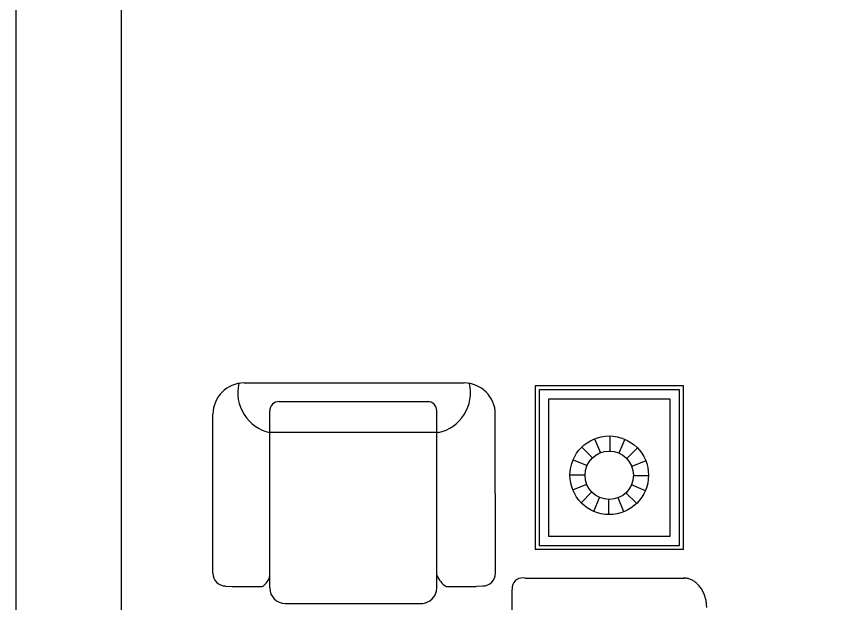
# Model space of a CAD drawing. Header units: inches. Extents: x 10.1 to 52.6, y 12.1 to 36.9.
# Drawn here: x 31.621 to 34.238, y 19.559 to 21.445 of the extents above; entities that cross this region are included whole.
import ezdxf

# ---------------------------------------------------------------- set-up
doc = ezdxf.new("R2010")
doc.units = ezdxf.units.IN
doc.header["$MEASUREMENT"] = 0
for name, color, linetype in [('1', 1, 'Continuous'), ('4', 4, 'Continuous'), ('kadrbm', 4, 'Continuous')]:
    doc.layers.add(name, color=color, linetype=linetype)

# ---------------------------------------------------------------- blocks, each defined once
blk = doc.blocks.new('kadrbm')
at = {"layer": 'kadrbm', "color": 4}
blk.add_lwpolyline([(0, 0), (0, 24.7972), (21, 24.7972), (21, 0), (0, 0)], close=True, dxfattribs=at)
blk.add_lwpolyline([(20.6631, 0.3257), (20.6631, 24.4603), (0.3369, 24.4603), (0.3369, 0.3257), (20.6631, 0.3257)], dxfattribs=at)

msp = doc.modelspace()

# ---------------------------------------------------------------- linework, layer by layer
at = {"layer": '1'}
for p, q in [((33.7496, 20.2459, -0.3429), (33.2991, 20.2459, -0.3429)), ((33.2991, 20.2459, -0.3429), (33.2991, 19.7464, -0.3429)), ((33.7496, 19.7464, -0.3429), (33.7496, 20.2459, -0.3429)), ((32.4645, 20.2082, -0.3429), (32.9464, 20.2082, -0.3429)), ((33.3291, 20.2159, -0.3429), (33.3291, 19.7764, -0.3429)), ((33.7196, 20.2159, -0.3429), (33.3291, 20.2159, -0.3429)), ((33.7196, 19.7764, -0.3429), (33.7196, 20.2159, -0.3429)), ((32.4345, 19.61, -0.3429), (32.4345, 20.1784, -0.3429)), ((32.971, 19.61, -0.3429), (32.971, 20.1781, -0.3429)), ((32.9757, 20.1089, -0.3429), (32.4345, 20.1089, -0.3429)), ((33.5257, 20.0978, -0.3429), (33.5257, 20.0494, -0.3429)), ((33.4773, 20.0889, -0.3429), (33.4959, 20.0441, -0.3429)), ((33.5739, 20.0876, -0.3429), (33.5553, 20.0429, -0.3429)), ((33.4361, 20.062, -0.3429), (33.4703, 20.0278, -0.3429)), ((33.6144, 20.0598, -0.3429), (33.5802, 20.0255, -0.3429)), ((33.4082, 20.0215, -0.3429), (33.453, 20.0029, -0.3429)), ((33.6413, 20.0185, -0.3429), (33.5965, 20, -0.3429)), ((33.398, 19.9733, -0.3429), (33.4465, 19.9733, -0.3429)), ((33.6502, 19.9701, -0.3429), (33.6018, 19.9701, -0.3429)), ((33.407, 19.9249, -0.3429), (33.4518, 19.9435, -0.3429)), ((33.64, 19.922, -0.3429), (33.5952, 19.9405, -0.3429)), ((33.4338, 19.8837, -0.3429), (33.4681, 19.918, -0.3429)), ((33.6122, 19.8814, -0.3429), (33.5779, 19.9157, -0.3429)), ((33.4744, 19.8558, -0.3429), (33.4929, 19.9006, -0.3429)), ((33.5225, 19.8456, -0.3429), (33.5225, 19.8941, -0.3429)), ((33.5709, 19.8546, -0.3429), (33.5523, 19.8994, -0.3429)), ((33.3291, 19.7764, -0.3429), (33.7196, 19.7764, -0.3429)), ((33.2991, 19.7464, -0.3429), (33.7496, 19.7464, -0.3429))]:
    msp.add_line(p, q, dxfattribs=at)
for radius in [0.1261, 0.0777]:
    msp.add_circle((33.5241, 19.9717, -0.3429), radius, dxfattribs=at)
for centre, radius, start, end in [((32.4625, 20.2366, -0.3429), 0.1306, 166.7905, 257.9174), ((32.9485, 20.2366, -0.3429), 0.1306, 282.0826, 13.2039), ((32.4645, 20.1783, -0.3429), 0.03, 90, 180), ((32.9409, 20.1782, -0.3429), 0.03, 0, 90)]:
    msp.add_arc(centre, radius, start, end, dxfattribs=at)
at = {"layer": '4'}
for p, q in [((32.3524, 20.2679, -0.3429), (33.0585, 20.2679, -0.3429)), ((33.2863, 20.2588, -0.3429), (33.2863, 19.7336, -0.3429)), ((33.7624, 20.2588, -0.3429), (33.2863, 20.2588, -0.3429)), ((33.7624, 19.7336, -0.3429), (33.7624, 20.2588, -0.3429)), ((32.252, 19.6569, -0.3429), (32.2524, 20.1679, -0.3429)), ((33.1589, 19.6569, -0.3429), (33.1585, 20.1679, -0.3429)), ((33.7624, 19.7336, -0.3429), (33.2863, 19.7336, -0.3429)), ((33.2548, 19.6419, -0.3429), (33.7658, 19.6415, -0.3429)), ((32.2928, 19.6162, -0.3429), (32.3136, 19.6144, -0.3429)), ((33.1181, 19.6162, -0.3429), (33.0973, 19.6144, -0.3429)), ((32.4845, 19.56, -0.3429), (32.9264, 19.56, -0.3429))]:
    msp.add_line(p, q, dxfattribs=at)
for centre, radius, start, end in [((32.3524, 20.1679, -0.3429), 0.1, 90, 180), ((33.0585, 20.1679, -0.3429), 0.1, 0, 90), ((32.2926, 19.6569, -0.3429), 0.0405, 179.9979, 269.9979), ((33.1183, 19.6569, -0.3429), 0.0405, 270.0021, 0.0021), ((32.3869, 19.6572, -0.3429), 0.0487, 298.0292, 352.3035), ((33.0467, 19.6827, -0.3429), 0.0823, 202.9052, 236.3923), ((33.2477, 19.6062, -0.3429), 0.0364, 78.7434, 167.6709), ((33.7621, 19.5821, -0.3429), 0.0597, 78.5152, 89.8932), ((33.7617, 19.5795, -0.3429), 0.0623, 67.6856, 78.5938), ((33.7596, 19.5749, -0.3429), 0.0673, 56.92, 67.5261), ((33.7558, 19.5689, -0.3429), 0.0745, 47.3847, 56.9791), ((32.3836, 40.728, -0.3429), 21.1139, 269.80996, 270.07099), ((32.4845, 19.61, -0.3429), 0.05, 180.0066, 270), ((32.9209, 19.61, -0.3429), 0.05, 270, 360), ((33.0273, 40.728, -0.3429), 21.1139, 269.92901, 270.19004), ((71.6931, 19.5195, -0.3429), 38.4811, 179.85923, 180.05259), ((33.7499, 19.5626, -0.3429), 0.0831, 38.0785, 47.3096), ((33.7424, 19.5567, -0.3429), 0.0926, 29.8284, 38.1167), ((33.7344, 19.5522, -0.3429), 0.1018, 21.7807, 29.8032), ((33.7268, 19.5491, -0.3429), 0.11, 14.3796, 21.8073), ((33.721, 19.5476, -0.3429), 0.116, 7.0767, 14.3725), ((33.7178, 19.5472, -0.3429), 0.1192, 359.9998, 7.098)]:
    msp.add_arc(centre, radius, start, end, dxfattribs=at)

# ---------------------------------------------------------------- block references
at = {"layer": 'kadrbm'}
msp.add_blockref('kadrbm', (31.6213, 12.0665), dxfattribs=at)

doc.saveas('drawing.dxf')
